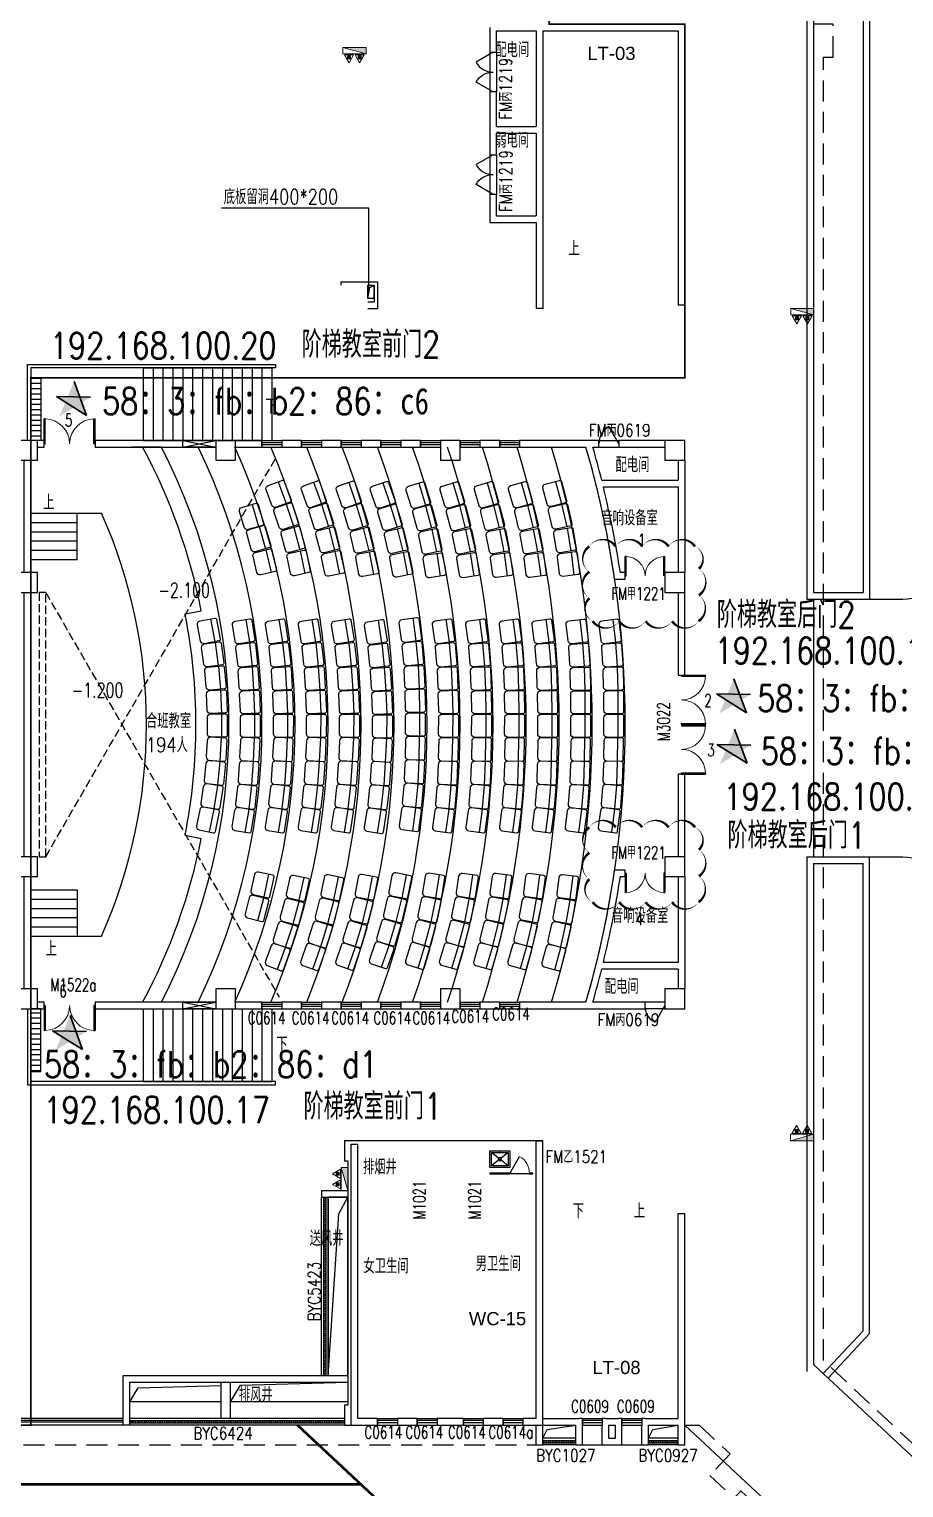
# Model space of a CAD drawing. Extents: x 447078 to 1776277, y 243534 to 519428.
# Drawn here: x 823446 to 849931, y 381541 to 425691 of the extents above; entities that cross this region are included whole.
import ezdxf

# ---------------------------------------------------------------- set-up
doc = ezdxf.new("R2010")
doc.units = 0
doc.header["$LTSCALE"] = 1000
doc.header["$MEASUREMENT"] = 0
for name, pattern in [('DASH', [0.35, 0.25, -0.1]), ('DASHED', [19.05, 12.7, -6.35]), ('HIDDEN2', [4.7625, 3.175, -1.5875]), ('HIDDEN3', [1.905, 1.27, -0.635])]:
    doc.linetypes.add(name, pattern=pattern)
for name, color, linetype, lineweight in [('1#2#一层消火栓$0$P-HUDR-MISC', 13, 'Continuous', 25), ('1#2#一层消火栓$0$体育文娱中心3F消火栓$0$P-HUDR-MISC', 13, 'Continuous', 20), ('A门禁安装位置', 1, 'Continuous', 30), ('园林', 11, 'Continuous', 53)]:
    doc.layers.add(name, color=color, linetype=linetype, lineweight=lineweight)
for name, color, linetype in [('2017-5-24根据公务局意见调整', 6, 'Continuous'), ('2017-7-14 根据审图意见修改', 5, 'Continuous'), ('A-BEAM', 30, 'DASHED'), ('A-COLS', 210, 'Continuous'), ('A-DASH', 151, 'HIDDEN2'), ('A-DOOR', 2, 'Continuous'), ('A-DOOR-FIRE', 2, 'Continuous'), ('A-DOOR-FIRE-IDEN', 2, 'Continuous'), ('A-FIXT', 211, 'Continuous'), ('A-FURN-DASH', 9, 'HIDDEN3'), ('A-HIDN', 8, 'HIDDEN2'), ('A-HOLE', 41, 'Continuous'), ('A-HRAL', 104, 'Continuous'), ('A-OVER', 23, 'Continuous'), ('A-ROOF', 133, 'Continuous'), ('A-STRS', 2, 'Continuous'), ('A-WALL', 140, 'Continuous'), ('A-WIND', 2, 'Continuous'), ('A-WIND-IDEN', 4, 'Continuous'), ('G-0-XREF', 2, 'Continuous'), ('G-ANNO-NOTE', 80, 'Continuous'), ('家具', 9, 'Continuous')]:
    doc.layers.add(name, color=color, linetype=linetype)
doc.styles.add('_TCH_DIM', font='SIMPLEX', dxfattribs={"bigfont": 'GBCBIG'})
doc.styles.add('_TCH_WINDOW', font='SIMPLEX', dxfattribs={"height": 3.5, "bigfont": 'GBCBIG'})
doc.styles.add('CCDI_T_G01', font='')
doc.styles.add('CCDI_T_G02', font='simplex.shx', dxfattribs={"width": 0.8, "bigfont": 'zjdz.shx'})
doc.styles.get('CCDI_T_G01').set_extended_font_data('Arial')

# ---------------------------------------------------------------- blocks, each defined once
blk = doc.blocks.new('chair1')
at = {"layer": '家具'}
blk.add_lwpolyline([(-300, 600), (300, 600, -0.414214), (350, 550), (350, 100, -0.414214), (250, 0), (-250, 0, -0.414214), (-350, 100), (-350, 550, -0.414214)], format="xyb", close=True, dxfattribs=at)
blk.add_lwpolyline([(-350, 426), (350, 426)], dxfattribs=at)
blk = doc.blocks.new('$DorLib2D$00000002')
for p, q in [((-0.5, 0), (-0.5, 0.4875)), ((-0.475, 0.4875), (-0.5, 0.4875)), ((-0.475, 0), (-0.475, 0.4875)), ((0.475, 0), (0.475, 0.4875)), ((0.475, 0.4875), (0.5, 0.4875)), ((0.5, 0), (0.5, 0.4875)), ((-0.5, 0), (-0.475, 0)), ((0.5, 0), (0.475, 0))]:
    blk.add_line(p, q)
at = {"lineweight": 13}
for centre, start, end in [((-0.4875, 0), 0, 88.53072), ((0.4875, 0), 91.46928, 180)]:
    blk.add_arc(centre, 0.4875, start, end, dxfattribs=at)
blk = doc.blocks.new('_FZHK')
blk.add_lwpolyline([(-0.5, -0.5), (0.5, -0.5), (0.5, 0.5), (-0.5, 0.5)], close=True)
blk = doc.blocks.new('$DorLib2D$00000228')
at = {"color": 0}
blk.add_line((0.5, 0), (0, 0.866), dxfattribs=at)
blk.add_arc((0.5, 0), 1, 120, 180, dxfattribs=at)
blk = doc.blocks.new('$TCHSYS$WIN2D')
for p, q in [((-0.5, 0.5), (0.5, 0.5)), ((-0.5, 0.5), (-0.5, -0.5)), ((0.5, 0.167), (-0.5, 0.167)), ((0.5, 0.5), (0.5, -0.5)), ((0.5, -0.167), (-0.5, -0.167)), ((-0.5, -0.5), (0.5, -0.5))]:
    blk.add_line(p, q)
blk = doc.blocks.new('合班教室')
at = {"layer": 'A-DOOR'}
for p, q in [((-932263, -50720), (-931663, -50720)), ((-932263, -50920), (-931663, -50920)), ((-930263, -67720), (-930863, -67720)), ((-930263, -67920), (-930863, -67920))]:
    blk.add_line(p, q, dxfattribs=at)
at = {"layer": 'A-STRS'}
for p, q in [((-946063, -48520), (-942163, -48520)), ((-946063, -48520), (-946063, -50720)), ((-945763, -48520), (-945763, -50720)), ((-945463, -48520), (-945463, -50720)), ((-945163, -48520), (-945163, -50720)), ((-944863, -48520), (-944863, -50720)), ((-944563, -48520), (-944563, -50720)), ((-944263, -48520), (-944263, -50720)), ((-943963, -48520), (-943963, -50720)), ((-943663, -48520), (-943663, -50720)), ((-943363, -48520), (-943363, -50720)), ((-943063, -48520), (-943063, -50720)), ((-942763, -48520), (-942763, -50720)), ((-942463, -48520), (-942463, -50720)), ((-942163, -48520), (-942163, -50720)), ((-946063, -50720), (-942163, -50720)), ((-946063, -67920), (-942163, -67920)), ((-946063, -67920), (-946063, -70120)), ((-945763, -67920), (-945763, -70120)), ((-945463, -67920), (-945463, -70120)), ((-945163, -67920), (-945163, -70120)), ((-944863, -67920), (-944863, -70120)), ((-944563, -67920), (-944563, -70120)), ((-944263, -67920), (-944263, -70120)), ((-943963, -67920), (-943963, -70120)), ((-943663, -67920), (-943663, -70120)), ((-943363, -67920), (-943363, -70120)), ((-943063, -67920), (-943063, -70120)), ((-942763, -67920), (-942763, -70120)), ((-942463, -67920), (-942463, -70120)), ((-942163, -67920), (-942163, -70120)), ((-946063, -70120), (-942163, -70120))]:
    blk.add_line(p, q, dxfattribs=at)
for points in [[(-949563, -50720), (-949563, -48420), (-942053, -48420), (-942053, -48520), (-949463, -48520), (-949463, -50720)], [(-949463, -54720), (-949463, -51320)], [(-949463, -52920), (-947322, -52920)], [(-949463, -54320), (-948063, -54320), (-948063, -52920)], [(-949463, -53200), (-948063, -53200)], [(-949463, -53480), (-948063, -53480)], [(-949463, -53760), (-948063, -53760)], [(-949463, -54040), (-948063, -54040)], [(-949463, -63320), (-949463, -55320)], [(-944792, -55970), (-944301, -55873)], [(-944792, -62670), (-944301, -62767)], [(-949463, -63920), (-949463, -67320)], [(-949463, -64320), (-948063, -64320), (-948063, -65720)], [(-949463, -64600), (-948063, -64600)], [(-949463, -64880), (-948063, -64880)], [(-949463, -65160), (-948063, -65160)], [(-949463, -65440), (-948063, -65440)], [(-949463, -65720), (-947322, -65720)], [(-949563, -67920), (-949563, -70220), (-942053, -70220), (-942053, -70120), (-949463, -70120), (-949463, -67920)]]:
    blk.add_lwpolyline(points, dxfattribs=at)
for radius, start, end in [(17750, 11.1982, 28.2448), (18250, 332.5952, 27.4048), (19250, 334.1279, 25.8721), (20250, 335.4924, 24.5076), (21250, 336.7157, 23.2843), (22250, 337.8194, 22.1806), (23250, 338.8206, 21.1794), (24250, 339.7332, 20.2668), (25250, 340.5689, 19.4311), (26250, 341.3371, 18.6629), (27250, 342.0458, 17.9542), (28250, 342.7018, 17.2982), (29250, 343.3108, 16.6892), (30250, 343.8779, 16.1222), (15750, 336.0243, 23.9757), (17250, 348.8018, 11.1982), (17750, 331.7552, 348.8018)]:
    blk.add_arc((-961713, -59320), radius, start, end, dxfattribs=at)
at = {"layer": 'A-WALL'}
for p, q in [((-949063, -50720), (-949863, -50720)), ((-949063, -50920), (-949063, -50720)), ((-943563, -50720), (-947513, -50720)), ((-947513, -50720), (-947513, -50920)), ((-942463, -50720), (-943563, -50720)), ((-942463, -50920), (-942463, -50720)), ((-941263, -50720), (-941863, -50720)), ((-941863, -50720), (-941863, -50920)), ((-941263, -50920), (-941263, -50720)), ((-940063, -50720), (-940663, -50720)), ((-940663, -50720), (-940663, -50920)), ((-940063, -50920), (-940063, -50720)), ((-938863, -50720), (-939463, -50720)), ((-939463, -50720), (-939463, -50920)), ((-938863, -50920), (-938863, -50720)), ((-937663, -50720), (-938263, -50720)), ((-938263, -50720), (-938263, -50920)), ((-937663, -50920), (-937663, -50720)), ((-936763, -50720), (-937063, -50720)), ((-936463, -50720), (-936763, -50720)), ((-935263, -50720), (-935863, -50720)), ((-935863, -50720), (-935863, -50920)), ((-935263, -50920), (-935263, -50720)), ((-932578, -50720), (-934663, -50720)), ((-934663, -50720), (-934663, -50920)), ((-932263, -50720), (-932578, -50720)), ((-932263, -50920), (-932263, -50720)), ((-929663, -50720), (-931663, -50720)), ((-931663, -50720), (-931663, -50920)), ((-949263, -50920), (-949063, -50920)), ((-947513, -50920), (-943863, -50920)), ((-943263, -50920), (-942463, -50920)), ((-941863, -50920), (-941263, -50920)), ((-940663, -50920), (-940063, -50920)), ((-939463, -50920), (-938863, -50920)), ((-938263, -50920), (-937663, -50920)), ((-935863, -50920), (-935263, -50920)), ((-934663, -50920), (-932653, -50920)), ((-932445, -50920), (-932263, -50920)), ((-931663, -50920), (-930263, -50920)), ((-949863, -54720), (-949863, -51320)), ((-949663, -54720), (-949663, -51320)), ((-929863, -51320), (-929863, -51920)), ((-929663, -51320), (-929663, -52020)), ((-932176, -51920), (-929863, -51920)), ((-929663, -52020), (-929663, -54720)), ((-932127, -52120), (-929863, -52120)), ((-929863, -52120), (-929863, -54720)), ((-931463, -54720), (-931613, -54720)), ((-931463, -54920), (-931463, -54720)), ((-931785, -54920), (-931463, -54920)), ((-949863, -63320), (-949863, -55320)), ((-949663, -63320), (-949663, -55320)), ((-929863, -55320), (-929863, -57820)), ((-929663, -57820), (-929663, -55320)), ((-929863, -57820), (-929663, -57820)), ((-929663, -60820), (-929863, -60820)), ((-929863, -60820), (-929863, -63320)), ((-929663, -63320), (-929663, -60820)), ((-949863, -67320), (-949863, -63920)), ((-949663, -67320), (-949663, -63920)), ((-931463, -63720), (-931785, -63720)), ((-931613, -63920), (-931463, -63920)), ((-931463, -63920), (-931463, -63720)), ((-929863, -63920), (-929863, -66520)), ((-929663, -63920), (-929663, -66620)), ((-929863, -66520), (-932127, -66520)), ((-929663, -66620), (-929663, -67320)), ((-929863, -66720), (-932176, -66720)), ((-929863, -66720), (-929863, -67320)), ((-949063, -67720), (-949263, -67720)), ((-949263, -67920), (-949063, -67920)), ((-949063, -67920), (-949063, -67720)), ((-943863, -67720), (-947513, -67720)), ((-947513, -67720), (-947513, -67920)), ((-947513, -67920), (-943863, -67920)), ((-942463, -67720), (-943263, -67720)), ((-943263, -67920), (-942463, -67920)), ((-942463, -67920), (-942463, -67720)), ((-941263, -67720), (-941863, -67720)), ((-941863, -67720), (-941863, -67920)), ((-941863, -67920), (-941263, -67920)), ((-941263, -67920), (-941263, -67720)), ((-940063, -67720), (-940663, -67720)), ((-940663, -67720), (-940663, -67920)), ((-940663, -67920), (-940063, -67920)), ((-940063, -67920), (-940063, -67720)), ((-938863, -67720), (-939463, -67720)), ((-939463, -67720), (-939463, -67920)), ((-939463, -67920), (-938863, -67920)), ((-938863, -67920), (-938863, -67720)), ((-937663, -67720), (-938263, -67720)), ((-938263, -67720), (-938263, -67920)), ((-938263, -67920), (-937663, -67920)), ((-937663, -67920), (-937663, -67720)), ((-935263, -67720), (-935863, -67720)), ((-935863, -67720), (-935863, -67920)), ((-935863, -67920), (-935263, -67920)), ((-935263, -67920), (-935263, -67720)), ((-932653, -67720), (-934663, -67720)), ((-934663, -67720), (-934663, -67920)), ((-934663, -67920), (-932578, -67920)), ((-932578, -67920), (-930863, -67920)), ((-930863, -67720), (-932445, -67720)), ((-930863, -67920), (-930863, -67720))]:
    blk.add_line(p, q, dxfattribs=at)
blk.add_lwpolyline([(-945511, -50920), (-946428, -50920)], dxfattribs=at)
for radius, start, end in [(30250, 13.9177, 16.1222), (30450, 14.0649, 16.0134), (30250, 8.3636, 13.9177), (30450, 8.6888, 13.6773), (30250, 346.0824, 351.6364), (30450, 346.3227, 351.3112), (30250, 343.8779, 346.0824), (30450, 343.9866, 345.9351)]:
    blk.add_arc((-961713, -59320), radius, start, end, dxfattribs=at)
for p, rotation in [((-942251, -52446), 290.1995524136307), ((-941184, -52451), 289.6089853568918), ((-940127, -52456), 288.9326188077675), ((-939098, -52469), 288.9326188077675), ((-938020, -52468), 286.9347928783073), ((-936996, -52462), 286.6945187778366), ((-935960, -52452), 286.1407021437625), ((-934927, -52446), 285.6412088323033), ((-933896, -52407), 285.0728054579196), ((-943074, -53107), 286.0311119831078), ((-942023, -53109), 288.1254913451766), ((-940963, -53117), 287.5349242884379), ((-939914, -53124), 286.8585577393134), ((-938884, -53137), 286.8585577393134), ((-937830, -53143), 284.8607318098533), ((-936809, -53138), 284.6204577093827), ((-935779, -53130), 284.0666410753085), ((-934752, -53125), 283.5671477638491), ((-933729, -53088), 282.9987443894655), ((-942858, -53777), 286.0311119831078), ((-941820, -53796), 284.8918208610781), ((-940768, -53805), 284.3012538043396), ((-939727, -53815), 283.6248872552154), ((-938697, -53828), 283.6248872552154), ((-937667, -53840), 281.6270613257552), ((-936648, -53835), 281.3867872252844), ((-935626, -53829), 280.8329705912103), ((-934604, -53825), 280.3334772797512), ((-933588, -53790), 279.7650739053674), ((-942677, -54470), 283.2311120165747), ((-941653, -54492), 282.0918208945454), ((-940608, -54503), 281.5012538378067), ((-939575, -54515), 280.8248872886824), ((-938545, -54528), 280.8248872886824), ((-937540, -54545), 278.8270613592222), ((-936524, -54541), 278.5867872587515), ((-935508, -54535), 278.0329706246773), ((-934493, -54533), 277.533477313218), ((-933484, -54498), 276.9650739388344), ((-938272, -56497), 277.881407671524), ((-944371, -56544), 280.7181922358081), ((-943318, -56547), 278.9626149323853), ((-942316, -56547), 278.9626149323853), ((-941316, -56547), 278.9626149323853), ((-940316, -56547), 278.9626149323853), ((-939316, -56565), 278.9626149323853), ((-937268, -56537), 277.881407671524), ((-936257, -56536), 277.6188278527429), ((-935243, -56535), 277.270677243113), ((-934250, -56536), 277.4513040212959), ((-933222, -56537), 276.7876200947327), ((-932223, -56534), 276.7876200947327), ((-944257, -57238), 277.9681923075341), ((-943225, -57244), 276.2126150041113), ((-942223, -57244), 276.2126150041113), ((-941223, -57244), 276.2126150041113), ((-940223, -57244), 276.2126150041113), ((-939223, -57263), 276.2126150041113), ((-938193, -57196), 275.1314077432501), ((-937188, -57236), 275.1314077432501), ((-936180, -57235), 274.868827924469), ((-935170, -57235), 274.5206773148389), ((-934175, -57235), 274.7013040930219), ((-933156, -57238), 274.0376201664587), ((-932156, -57235), 274.0376201664587), ((-944176, -57937), 275.2181925175523), ((-943165, -57945), 273.4626152141295), ((-942163, -57945), 273.4626152141295), ((-941163, -57945), 273.4626152141295), ((-940163, -57945), 273.4626152141295), ((-939163, -57964), 273.4626152141295), ((-938147, -57898), 272.3814079532683), ((-937142, -57938), 272.3814079532683), ((-936137, -57938), 272.1188281344871), ((-935132, -57938), 271.7706775248573), ((-934135, -57938), 271.9513043030402), ((-933123, -57940), 271.287620376477), ((-932123, -57937), 271.287620376477), ((-944129, -58639), 272.4681923792318), ((-943129, -58651), 272.4681923792318), ((-942127, -58651), 272.4681923792318), ((-941127, -58651), 272.4681923792318), ((-940127, -58651), 272.4681923792318), ((-938124, -58604), 271.3869851183708), ((-939127, -58670), 272.4681923792318), ((-937119, -58644), 271.3869851183708), ((-936118, -58644), 271.1244052995896), ((-935116, -58644), 270.7762546899598), ((-934117, -58644), 270.9568814681426), ((-933114, -58647), 270.2931975415795), ((-932114, -58644), 270.2931975415795), ((-944116, -59343), 269.718192144474), ((-943116, -59355), 269.718192144474), ((-942114, -59355), 269.718192144474), ((-941114, -59355), 269.718192144474), ((-940114, -59355), 269.718192144474), ((-939114, -59373), 269.718192144474), ((-938119, -59312), 269.718192144474), ((-937114, -59352), 269.718192144474), ((-936114, -59352), 269.718192144474), ((-935114, -59352), 269.718192144474), ((-934114, -59352), 269.718192144474), ((-933114, -59355), 269.718192144474), ((-932114, -59352), 269.718192144474)]:
    blk.add_blockref('chair1', p, dxfattribs=dict(rotation=rotation))
for p, xscale, rotation in [((-944136, -60046), -1, 266.968191909716), ((-943131, -60057), -1, 267.1910118434415), ((-942129, -60057), -1, 267.1910118434415), ((-941129, -60057), -1, 267.1910118434415), ((-940129, -60057), -1, 267.1910118434415), ((-939129, -60076), -1, 267.1910118434415), ((-938124, -60025), -0.9999999999999958, 268.6130148817831), ((-937119, -60065), -0.9999999999999958, 268.6130148817831), ((-936118, -60065), -0.9999999999999958, 268.8755947005641), ((-935116, -60065), -0.9999999999999958, 269.223745310194), ((-934117, -60065), -0.999999999999992, 269.0431185320112), ((-933117, -60067), -0.9999999999999958, 269.069493105132), ((-932118, -60064), -0.9999999999999958, 269.069493105132), ((-944190, -60748), -0.9999999999999958, 264.2181917713956), ((-943172, -60763), -0.9999999999999958, 266.1965890085441), ((-942170, -60763), -0.9999999999999958, 266.1965890085441), ((-941170, -60763), -0.9999999999999958, 266.1965890085441), ((-940170, -60763), -0.9999999999999958, 266.1965890085441), ((-939170, -60781), -0.9999999999999958, 266.1965890085441), ((-938147, -60732), -0.9999999999999958, 267.6185920468855), ((-937142, -60772), -0.9999999999999958, 267.6185920468855), ((-936137, -60772), -1, 267.8811718656665), ((-935132, -60772), -0.9999999999999958, 268.2293224752964), ((-934135, -60772), -0.9999999999999916, 268.0486956971136), ((-933135, -60774), -0.9999999999999958, 268.0750702702345), ((-932135, -60771), -0.9999999999999958, 268.0750702702345), ((-944278, -61446), -0.9999999999999938, 261.4681919814138), ((-943235, -61464), -0.999999999999995, 263.4465892185623), ((-942233, -61464), -0.999999999999995, 263.4465892185623), ((-941233, -61464), -0.999999999999995, 263.4465892185623), ((-940233, -61464), -0.999999999999995, 263.4465892185623), ((-939233, -61482), -0.999999999999995, 263.4465892185623), ((-938193, -61434), -1, 264.8685922569038), ((-937188, -61474), -1, 264.8685922569038), ((-936180, -61474), -0.9999999999999958, 265.1311720756848), ((-935170, -61474), -1, 265.4793226853146), ((-934175, -61474), -1, 265.2986959071318), ((-933175, -61476), -0.9999999999999958, 265.3250704802527), ((-932176, -61473), -0.9999999999999958, 265.3250704802527), ((-944399, -62139), -1, 258.7181920531399), ((-938272, -62133), -0.9999999999999922, 262.1185923286298), ((-943332, -62161), -1, 260.6965892902884), ((-942330, -62161), -1, 260.6965892902884), ((-941330, -62161), -1, 260.6965892902884), ((-940330, -62161), -1, 260.6965892902884), ((-939330, -62179), -1, 260.6965892902884), ((-937268, -62173), -0.9999999999999922, 262.1185923286298), ((-936257, -62173), -1, 262.381172147411), ((-935243, -62174), -1, 262.7293227570407), ((-934250, -62174), -0.9999999999999932, 262.5486959788578), ((-933250, -62176), -0.9999999999999958, 262.5750705519788), ((-942745, -64103), -0.9999999999999993, 257.9081791056083), ((-941677, -64203), -0.9999999999999993, 257.9081791056083), ((-940631, -64192), -0.9999999999999932, 258.4987461623471), ((-939599, -64180), -0.9999999999999968, 259.1751127114713), ((-938576, -64134), -0.9999999999999968, 259.1751127114713), ((-937563, -64151), -1, 261.1729386409316), ((-936548, -64155), -0.9999999999999958, 261.4132127414023), ((-935532, -64160), -1, 261.9670293754764), ((-934517, -64163), -1, 262.4665226869358), ((-933508, -64197), -1, 263.0349260613194), ((-942912, -64800), -0.9999999999999996, 255.1081791390752), ((-941844, -64900), -0.9999999999999996, 255.1081791390752), ((-940791, -64891), -0.9999999999999981, 255.698746195814), ((-939750, -64880), -0.9999999999999937, 256.3751127449384), ((-938728, -64834), -0.9999999999999937, 256.3751127449384), ((-937691, -64856), -0.9999999999999972, 258.3729386743984), ((-936672, -64860), -1, 258.6132127748693), ((-935649, -64867), -1, 259.1670294089434), ((-934628, -64870), -1, 259.6665227204027), ((-933612, -64906), -1, 260.2349260947864), ((-942047, -65586), -1, 251.8745086549772), ((-940987, -65579), -0.9999999999999958, 252.465075711716), ((-939938, -65571), -1, 253.1414422608403), ((-938916, -65525), -1, 253.1414422608403), ((-937854, -65552), -0.9999999999999996, 255.1392681903005), ((-936832, -65558), -0.9999999999999982, 255.3795422907712), ((-935803, -65566), -1, 255.9333589248454), ((-934776, -65570), -1, 256.4328522363046), ((-933752, -65607), -1, 257.0012556106883), ((-942275, -66249), -1, 249.8004475865231), ((-941208, -66244), -0.9999999999999941, 250.3910146432618), ((-940151, -66239), -1, 251.0673811923863), ((-939129, -66193), -1, 251.0673811923863), ((-938044, -66227), -1, 253.0652071218464), ((-937019, -66233), -1, 253.305481222317), ((-935983, -66243), -1, 253.8592978563913), ((-934950, -66249), -0.9999999999999938, 254.3587911678505), ((-933920, -66288), -0.999999999999993, 254.9271945422342)]:
    blk.add_blockref('chair1', p, dxfattribs=dict(xscale=xscale, rotation=rotation))
at = {"layer": 'A-COLS', "xscale": 600, "yscale": 600, "zscale": 600, "rotation": 270}
for p in [(-949563, -51020), (-943563, -51020), (-936763, -51020), (-929963, -51020), (-949563, -55020), (-929963, -55020), (-949563, -63620), (-929963, -63620)]:
    blk.add_blockref('_FZHK', p, dxfattribs=at)
at = {"layer": 'A-COLS', "xscale": 600, "yscale": 600, "zscale": 600}
for p in [(-949563, -67620), (-943563, -67620), (-936763, -67620), (-929963, -67620)]:
    blk.add_blockref('_FZHK', p, dxfattribs=at)
at = {"layer": 'A-DOOR'}
for name, p, xscale, yscale, zscale in [('$DorLib2D$00000002', (-948288, -50820), -1550, 1550, -1550), ('$DorLib2D$00000228', (-931963, -50820), 600, 600, 600), ('$DorLib2D$00000002', (-930863, -54820), -1200, 1200, 1200)]:
    blk.add_blockref(name, p, dxfattribs=dict(at, xscale=xscale, yscale=yscale, zscale=zscale))
for name, p, xscale, yscale, zscale, rotation in [('$DorLib2D$00000002', (-929763, -58570), 1500, 1500, 1500, 270), ('$DorLib2D$00000002', (-929763, -60070), 1500, 1500, 1500, 270), ('$DorLib2D$00000002', (-930863, -63820), 1200, 1200, 1200, 180), ('$DorLib2D$00000002', (-948288, -67823), 1550, 1550, 1550, 180), ('$DorLib2D$00000228', (-930563, -67820), -600, 600, -600, 180)]:
    blk.add_blockref(name, p, dxfattribs=dict(at, xscale=xscale, yscale=yscale, zscale=zscale, rotation=rotation))
at = {"layer": 'A-FURN-DASH', "xscale": -0.9999999999999958, "rotation": 262.5750705519788}
blk.add_blockref('chair1', (-932250, -62173), dxfattribs=at)
at = {"layer": 'A-WIND', "xscale": 600, "yscale": 200}
for p, zscale in [((-942163, -50820), 600), ((-940963, -50820), 600), ((-939763, -50820), 600), ((-938563, -50820), 600), ((-937363, -50820), 600), ((-936163, -50820), 600), ((-934963, -50820), 600), ((-942163, -67820), -600), ((-940963, -67820), -600), ((-939763, -67820), -600), ((-938563, -67820), -600), ((-937363, -67820), -600), ((-936163, -67820), -600), ((-934963, -67820), -600)]:
    blk.add_blockref('$TCHSYS$WIN2D', p, dxfattribs=dict(at, zscale=zscale))
blk = doc.blocks.new('$lvtry$00000191')
at = {"color": 0}
for p, q in [((-250, -50, 0), (-39, -219, 0)), ((-250, -450, 0), (-39, -281, 0)), ((39, -219, 0), (250, -50, 0)), ((39, -281, 0), (250, -450, 0))]:
    blk.add_line(p, q, dxfattribs=at)
at = {"color": 0, "elevation": 0}
for points in [[(300, -500), (300, 0), (-300, 0), (-300, -500)], [(250, -450), (250, -50), (-250, -50), (-250, -450)]]:
    blk.add_lwpolyline(points, close=True, dxfattribs=at)
at = {"color": 0}
blk.add_circle((0, -250, 0), 50, dxfattribs=at)
for p in [(0, -50, 0), (0, -250, 0)]:
    blk.add_point(p, dxfattribs=at)
blk = doc.blocks.new('1#2#一层消火栓$0$体育文娱中心3F消火栓$0$A$C59133534')
at = {"layer": '1#2#一层消火栓$0$体育文娱中心3F消火栓$0$P-HUDR-MISC', "ltscale": 5}
blk.add_hatch(color=256, dxfattribs=at).paths.add_polyline_path([(50, 0), (-650, 200), (-650, 0)])
at = {"layer": '1#2#一层消火栓$0$体育文娱中心3F消火栓$0$P-HUDR-MISC'}
h = blk.add_hatch(dxfattribs=at)
h.set_pattern_fill('JIS_WOOD', color=256, scale=20, style=0)
h.set_pattern_definition([(45, (39.371, -152.983), (-10, 10), [])])
h.paths.add_polyline_path([(-410.5, 259), (-410.5, 350), (-501.5, 350), (-501.5, 259)])
h = blk.add_hatch(dxfattribs=at)
h.set_pattern_fill('JIS_WOOD', color=256, scale=20, style=0)
h.set_pattern_definition([(45, (360.371, -152.983), (-10, 10), [])])
h.paths.add_polyline_path([(-89.5, 259), (-89.5, 350), (-180.5, 350), (-180.5, 259)])
for p, q in [((-456, 469), (-595, 228)), ((-456, 469), (-317, 228)), ((-135, 469), (-274, 228)), ((-135, 469), (4, 228)), ((-650, 200), (50, 0)), ((-595, 228), (-317, 228)), ((-501.5, 259), (-501.5, 350)), ((-501.5, 350), (-410.5, 350)), ((-501.5, 259), (-410.5, 259)), ((-410.5, 259), (-410.5, 350)), ((-274, 228), (4, 228)), ((-180.5, 259), (-180.5, 350)), ((-180.5, 350), (-89.5, 350)), ((-180.5, 259), (-89.5, 259)), ((-89.5, 259), (-89.5, 350))]:
    blk.add_line(p, q, dxfattribs=at)
at = {"layer": '1#2#一层消火栓$0$体育文娱中心3F消火栓$0$P-HUDR-MISC', "ltscale": 5}
blk.add_lwpolyline([(-650, 200), (50, 200), (50, 0), (-650, 0)], close=True, dxfattribs=at)
blk = doc.blocks.new('1#2#一层消火栓')
at = {"layer": '1#2#一层消火栓$0$P-HUDR-MISC', "ltscale": 0.1, "rotation": 180}
for p in [(832996, 425141), (846557, 417241)]:
    blk.add_blockref('1#2#一层消火栓$0$体育文娱中心3F消火栓$0$A$C59133534', p, dxfattribs=at)
at = {"layer": '1#2#一层消火栓$0$P-HUDR-MISC', "ltscale": 0.1, "xscale": -1}
blk.add_blockref('1#2#一层消火栓$0$体育文娱中心3F消火栓$0$A$C59133534', (846546, 392041), dxfattribs=at)
at = {"layer": '1#2#一层消火栓$0$P-HUDR-MISC', "ltscale": 0.1, "xscale": -1, "rotation": 90}
blk.add_blockref('1#2#一层消火栓$0$体育文娱中心3F消火栓$0$A$C59133534', (833096, 390591), dxfattribs=at)
blk = doc.blocks.new('$TCHSYS$APDOOR2D')
blk.add_line((0.5, 0), (0, 0.866))
at = {"lineweight": 13}
blk.add_arc((0.5, 0), 1, 120, 180, dxfattribs=at)
blk = doc.blocks.new('门禁点位')
at = {"layer": 'A门禁安装位置'}
h = blk.add_hatch(color=256, dxfattribs=at)
h.paths.add_polyline_path([(-211491, 79015), (-211665, 79485), (-211858, 79022)])
h.paths.add_polyline_path([(-211858, 79022), (-211926, 78858), (-211670, 78698), (-211429, 78847), (-211491, 79015)])
h.paths.add_polyline_path([(-211429, 78847), (-211165, 79009), (-211491, 79015), (-211429, 78847)])
h.paths.add_polyline_path([(-211670, 78698), (-211285, 78457), (-211429, 78847)])
h.paths.add_polyline_path([(-211926, 78858), (-212105, 78430), (-211670, 78698)])
h.paths.add_polyline_path([(-211858, 79022), (-212198, 79028), (-211926, 78858)])
for p, q in [((-211665, 79485), (-211285, 78457)), ((-212198, 79028), (-211165, 79009)), ((-211285, 78457), (-212198, 79028))]:
    blk.add_line(p, q, dxfattribs=at)

msp = doc.modelspace()

# ---------------------------------------------------------------- hatches: boundary and pattern name
at = {"layer": 'A-FIXT'}
h = msp.add_hatch(dxfattribs=at)
h.set_pattern_fill('ANSI31', color=256, scale=100, angle=135)
h.set_pattern_definition([(180, (-2700.01, 0.002), (-1e-14, -158.75), [])])
h.paths.add_polyline_path([(823795.6, 415141.4), (823495.6, 415141.4), (823495.6, 413241.4), (823795.6, 413241.4)])
h = msp.add_hatch(dxfattribs=at)
h.set_pattern_fill('ANSI31', color=256, scale=100, angle=135)
h.set_pattern_definition([(180, (-2700.01, 0.002), (-1e-14, -158.75), [])])
h.paths.add_polyline_path([(823795.6, 394141.4), (823495.6, 394141.4), (823495.6, 396041.4), (823795.6, 396041.4)])
at = {"layer": 'A-WIND'}
h = msp.add_hatch(dxfattribs=at)
h.set_pattern_fill('ANSI31', color=256, scale=30, style=0)
h.set_pattern_definition([(45, (1085336.84, 262712.904), (-33.6759605, 33.6759605), [])])
h.paths.add_polyline_path([(832362.3, 384941.4), (832428.9, 384941.4), (832428.9, 390341.4), (832362.3, 390341.4)])
h = msp.add_hatch(dxfattribs=at)
h.set_pattern_fill('ANSI31', color=256, scale=30, angle=90, style=0)
h.set_pattern_definition([(135, (954124.1, 636482.67), (-33.6759605, -33.6759605), [])])
h.paths.add_polyline_path([(832995.6, 383508.1), (832995.6, 383574.7), (826495.6, 383574.7), (826495.6, 383508.1)])
h = msp.add_hatch(dxfattribs=at)
h.set_pattern_fill('ANSI31', color=256, scale=30, angle=90, style=0)
h.set_pattern_definition([(135, (966624.1, 635882.67), (-33.6759605, -33.6759605), [])])
h.paths.add_polyline_path([(839995.6, 382908.1), (839995.6, 382974.7), (838995.6, 382974.7), (838995.6, 382908.1)])
h = msp.add_hatch(dxfattribs=at)
h.set_pattern_fill('ANSI31', color=256, scale=30, angle=90, style=0)
h.set_pattern_definition([(135, (969824.1, 635882.67), (-33.6759605, -33.6759605), [])])
h.paths.add_polyline_path([(843095.6, 382908.1), (843095.6, 382974.7), (842195.6, 382974.7), (842195.6, 382908.1)])

# ---------------------------------------------------------------- linework, layer by layer
at = {"ltscale": 5}
for p, q in [((866025.6, 367700), (847195.6, 385273)), ((843295.6, 383441.4), (862066.2, 365923.7))]:
    msp.add_line(p, q, dxfattribs=at)
at = {"layer": '2017-5-24根据公务局意见调整'}
msp.add_lwpolyline([(832995.6, 392041.4), (832995.6, 391441.4), (833095.6, 391441.4), (833095.6, 384041.4), (832995.6, 384041.4), (832995.6, 383441.4), (838995.6, 383441.4), (838995.6, 392041.4), (832995.6, 392041.4)], dxfattribs=at)
at = {"layer": '2017-7-14 根据审图意见修改'}
for points in [[(840406.8, 410036.5, 0, 80, -0.5205671), (841206.8, 410036.5, 0, 80, -0.5205671), (842006.8, 410036.5, 0, 80, -0.5205671), (842806.8, 410036.5, 0, 80, -0.5205671), (843606.8, 410036.5, 0, 80, -0.5205671), (843727.3, 409357, 0, 80, -0.5205671), (843727.3, 408557, 0, 80, -0.5205671), (843712, 407772.3, 0, 80, -0.5205671), (842912, 407772.3, 0, 80, -0.5205671), (842112, 407772.3, 0, 80, -0.5205671), (841312, 407772.3, 0, 80, -0.5205671), (840512, 407772.3, 0, 80, -0.5205671), (840406.8, 408467.1, 0, 80, -0.5205671), (840406.8, 409267.1, 0, 80, -0.5205671)], [(840406.8, 401532.8, 0, 80, -0.5205671), (841206.8, 401532.8, 0, 80, -0.5205671), (842006.8, 401532.8, 0, 80, -0.5205671), (842806.8, 401532.8, 0, 80, -0.5205671), (843606.8, 401532.8, 0, 80, -0.5205671), (843727.3, 400853.3, 0, 80, -0.5205671), (843727.3, 400053.3, 0, 80, -0.5205671), (843712, 399268.6, 0, 80, -0.5205671), (842912, 399268.6, 0, 80, -0.5205671), (842112, 399268.6, 0, 80, -0.5205671), (841312, 399268.6, 0, 80, -0.5205671), (840512, 399268.6, 0, 80, -0.5205671), (840406.8, 399963.4, 0, 80, -0.5205671), (840406.8, 400763.4, 0, 80, -0.5205671)]]:
    msp.add_lwpolyline(points, format="xyseb", close=True, dxfattribs=at)
at = {"layer": 'A-BEAM'}
for p, q in [((829245.6, 384741.4), (829245.7, 383641.4)), ((829545.7, 383641.4), (829545.6, 384741.4))]:
    msp.add_line(p, q, dxfattribs=at)
at = {"layer": 'A-DASH', "ltscale": 0.2, "const_width": 50}
msp.add_lwpolyline([(779295.6, 492541.4), (823495.6, 492541.4), (823495.6, 458741.4), (839195.6, 458741.4), (839195.6, 425841.4), (843295.6, 425841.4), (843295.6, 415141.4), (823495.6, 415141.4), (823495.6, 383441.4), (812195.6, 383441.4), (787188.3, 425841.4), (787188.3, 451041.4), (779295.7, 451041.4)], close=True, dxfattribs=at)
at = {"layer": 'A-DOOR'}
for p, q in [((837395.6, 424991.4), (837395.6, 424391.4)), ((837595.6, 424991.4), (837595.6, 424391.4)), ((837395.6, 424391.4), (837395.6, 423791.4)), ((837595.6, 424391.4), (837595.6, 423791.4)), ((837395.6, 421891.4), (837395.6, 421291.4)), ((837595.6, 421891.4), (837595.6, 421291.4)), ((837395.6, 421291.4), (837395.6, 420691.4)), ((837595.6, 421291.4), (837595.6, 420691.4))]:
    msp.add_line(p, q, dxfattribs=at)
at = {"layer": 'A-FIXT'}
for p, q in [((837995.6, 391066.5), (837395.6, 391066.5)), ((837395.6, 391066.5), (837395.6, 391041.5)), ((837395.6, 391041.5), (837995.6, 391041.5)), ((837995.6, 391041.5), (837995.6, 391066.5)), ((838695.6, 391066.5), (838595.6, 391066.5)), ((838595.6, 391066.5), (838595.6, 391041.5)), ((838595.6, 391041.5), (838695.6, 391041.5)), ((838695.6, 391041.5), (838695.6, 391066.5))]:
    msp.add_line(p, q, dxfattribs=at)
for points in [[(823495.6, 415141.4), (823795.6, 415141.4), (823795.6, 413241.4), (823495.6, 413241.4), (823495.6, 414741.4), (823495.6, 414741.4), (823495.6, 415041.4)], [(823495.6, 394141.4), (823795.6, 394141.4), (823795.6, 396041.4), (823495.6, 396041.4), (823495.6, 394541.4), (823495.6, 394541.4), (823495.6, 394241.4)], [(838595.6, 391041.5), (837995.6, 391041.5)]]:
    msp.add_lwpolyline(points, dxfattribs=at)
at = {"layer": 'A-HIDN', "ltscale": 0.2}
for points in [[(837395.6, 426441.4), (786137.9, 426441.4), (791563.1, 417241.4), (793652.7, 417241.4), (797246.7, 411146.7), (795696.2, 410232.4), (811848.3, 382841.4), (838795.6, 382841.4)], [(865728.7, 367566.8), (864537, 368678.9), (865151.1, 369336.9), (864420, 370019.1), (864215.3, 369799.8), (847495.6, 385403.8), (847495.6, 424841.4), (847795.6, 424841.4), (847795.6, 425841.4), (847195.6, 425841.4)], [(843295.6, 383441.4), (843735.2, 383441.4), (844671.1, 382568), (844057.1, 381910), (844788.2, 381227.7), (844993.1, 381447.3), (861076.8, 366436.8), (860872.1, 366217.5), (861603.2, 365535.2), (862285.5, 366266.3), (862431.4, 366130.1)]]:
    msp.add_lwpolyline(points, dxfattribs=at)
at = {"layer": 'A-HOLE'}
msp.add_line((833895.6, 417541.4), (833695.6, 417541.4), dxfattribs=at)
for points in [[(833729, 417705.4), (833729, 420272.2), (829271.7, 420272.2)], [(833695.6, 417541.4), (833762.4, 417869.3), (833895.6, 417941.4)], [(828095.6, 413241.4), (829095.6, 413241.4), (829095.6, 413041.4), (828095.6, 413041.4), (828095.6, 413241.4), (829095.6, 413041.4), (828095.6, 413041.4), (829095.6, 413241.4)], [(828095.6, 396241.4), (829095.6, 396241.4), (829095.6, 396041.4), (828095.6, 396041.4), (828095.6, 396241.4), (829095.6, 396041.4), (828095.6, 396041.4), (829095.6, 396241.4)], [(832495.6, 384941.4), (832821.3, 389834.4), (833095.6, 390341.4)], [(829245.6, 384141.4), (826495.6, 384141.4), (826495.6, 384741.4), (833095.6, 384741.4), (833095.6, 384141.4), (829545.6, 384141.4)], [(826495.6, 384141.4), (826748.8, 384564.9), (829245.6, 384634.3)], [(829545.7, 384141.4), (829845.9, 384651), (833095.6, 384741.4)], [(838995.6, 383041.4), (839129.8, 383310.4), (839995.6, 383441.4)], [(842195.6, 383041.4), (842329.8, 383310.4), (843095.6, 383441.4)]]:
    msp.add_lwpolyline(points, dxfattribs=at)
msp.add_lwpolyline([(833095.6, 390341.4), (832495.6, 390341.4), (832495.6, 384941.4), (833095.6, 384941.4)], close=True, dxfattribs=at)
at = {"layer": 'A-HRAL'}
for points in [[(813549.6, 383591.4), (826295.6, 383591.4)], [(813549.6, 383541.4), (826295.6, 383541.4)]]:
    msp.add_lwpolyline(points, dxfattribs=at)
at = {"layer": 'A-OVER'}
for p, q in [((826295.6, 383441.4), (812191.1, 383441.4)), ((826295.6, 383641.4), (813549.6, 383641.4)), ((840195.6, 382841.4), (840795.6, 382841.4)), ((841395.6, 382841.4), (841995.6, 382841.4))]:
    msp.add_line(p, q, dxfattribs=at)
at = {"layer": 'A-ROOF'}
for p, q in [((832895.6, 418041.4), (833995.6, 418041.4)), ((832895.6, 417941.4), (832895.6, 418041.4)), ((833695.6, 417941.4), (833895.6, 417941.4)), ((833695.6, 417541.4), (833695.6, 417941.4)), ((833695.6, 417941.4), (833895.6, 417941.4)), ((833895.6, 417541.4), (833895.6, 417941.4)), ((833895.6, 417941.4), (833895.6, 417441.4)), ((833995.6, 418041.4), (833995.6, 417241.4)), ((833695.6, 417441.4), (833895.6, 417441.4)), ((833695.6, 417241.4), (833995.6, 417241.4))]:
    msp.add_line(p, q, dxfattribs=at)
at = {"layer": 'A-WALL'}
for p, q in [((837395.6, 425741.4), (837395.6, 424991.4)), ((837595.6, 425641.4), (838795.6, 425641.4)), ((837595.6, 424991.4), (837595.6, 425641.4)), ((838795.6, 425641.4), (838795.6, 422741.4)), ((838995.6, 425641.4), (838995.6, 422641.4)), ((838995.6, 425641.4), (843095.6, 425641.4)), ((843095.6, 425641.4), (843095.6, 417341.4)), ((843295.6, 425841.4), (843295.6, 417341.4)), ((837395.6, 424991.4), (837595.6, 424991.4)), ((837595.6, 423791.4), (837395.6, 423791.4)), ((837395.6, 423791.4), (837395.6, 422641.4)), ((837595.6, 422741.4), (837595.6, 423791.4)), ((837395.6, 422641.4), (837395.6, 421891.4)), ((837595.6, 422741.4), (838795.6, 422741.4)), ((837595.6, 422541.4), (838795.6, 422541.4)), ((837595.6, 421891.4), (837595.6, 422541.4)), ((838795.6, 422541.4), (838795.6, 420041.4)), ((838995.6, 422641.4), (838995.6, 419941.4)), ((837395.6, 421891.4), (837595.6, 421891.4)), ((837595.6, 420691.4), (837395.6, 420691.4)), ((837395.6, 420691.4), (837395.6, 419841.4)), ((837595.6, 420041.4), (837595.6, 420691.4)), ((837595.6, 420041.4), (838795.6, 420041.4)), ((838995.6, 419941.4), (838995.6, 417241.4)), ((837395.6, 419841.4), (838795.6, 419841.4)), ((838795.6, 419841.4), (838795.6, 417241.4)), ((838995.6, 417241.4), (838795.6, 417241.4)), ((843295.6, 417341.4), (843095.6, 417341.4)), ((833195.6, 383441.4), (833195.6, 391941.4)), ((833195.6, 391941.4), (833395.6, 391941.4)), ((833395.6, 383641.4), (833395.6, 391941.4)), ((838795.6, 383641.4), (838795.6, 392041.4)), ((838795.6, 392041.4), (838995.6, 392041.4)), ((838995.6, 383641.4), (838995.6, 392041.4)), ((832295.6, 390541.4), (833095.6, 390541.4)), ((832295.6, 390541.4), (832295.6, 390341.4)), ((832295.6, 390341.4), (833095.6, 390341.4)), ((843095.6, 383641.4), (843095.6, 389841.4)), ((843095.6, 389841.4), (843295.6, 389841.4)), ((843295.6, 383541.4), (843295.6, 389841.4)), ((826295.6, 384941.4), (832295.6, 384941.4)), ((826295.6, 383441.4), (826295.6, 384941.4)), ((826495.6, 384741.4), (833095.6, 384741.4)), ((826495.6, 383441.4), (826495.6, 384741.4)), ((832295.6, 384941.4), (833095.6, 384941.4)), ((833095.6, 384741.4), (833095.6, 384141.4)), ((826495.6, 383441.4), (826295.6, 383441.4)), ((833195.6, 383441.4), (833995.6, 383441.4)), ((833995.6, 383641.4), (833395.6, 383641.4)), ((833995.6, 383441.4), (833995.6, 383641.4)), ((835195.6, 383641.4), (834595.6, 383641.4)), ((834595.6, 383641.4), (834595.6, 383441.4)), ((834595.6, 383441.4), (835195.6, 383441.4)), ((835195.6, 383441.4), (835195.6, 383641.4)), ((836595.6, 383641.4), (835795.6, 383641.4)), ((835795.6, 383641.4), (835795.6, 383441.4)), ((835795.6, 383441.4), (836595.6, 383441.4)), ((836595.6, 383441.4), (836595.6, 383641.4)), ((837795.6, 383641.4), (837195.6, 383641.4)), ((837195.6, 383641.4), (837195.6, 383441.4)), ((837195.6, 383441.4), (837795.6, 383441.4)), ((837795.6, 383441.4), (837795.6, 383641.4)), ((838795.6, 383641.4), (838395.6, 383641.4)), ((838395.6, 383641.4), (838395.6, 383441.4)), ((838395.6, 383441.4), (838795.6, 383441.4)), ((838795.6, 382841.4), (838795.6, 383441.4)), ((838995.6, 383641.4), (840095.6, 383641.4)), ((838995.6, 383441.4), (839995.6, 383441.4)), ((838995.6, 382841.4), (838995.6, 383441.4)), ((839995.6, 382841.4), (839995.6, 383441.4)), ((840195.6, 383641.4), (840095.6, 383641.4)), ((840195.6, 383441.4), (840195.6, 383641.4)), ((840195.6, 382841.4), (840195.6, 383441.4)), ((840895.6, 383641.4), (840795.6, 383641.4)), ((840795.6, 383641.4), (840795.6, 383441.4)), ((840795.6, 382841.4), (840795.6, 383441.4)), ((840895.6, 383641.4), (841295.6, 383641.4)), ((840995.6, 383041.4), (840995.6, 383441.4)), ((840995.6, 383441.4), (841195.6, 383441.4)), ((841195.6, 383041.4), (841195.6, 383441.4)), ((841395.6, 383641.4), (841295.6, 383641.4)), ((841395.6, 383441.4), (841395.6, 383641.4)), ((841395.6, 382841.4), (841395.6, 383441.4)), ((842095.6, 383641.4), (841995.6, 383641.4)), ((841995.6, 383641.4), (841995.6, 383441.4)), ((841995.6, 382841.4), (841995.6, 383441.4)), ((842095.6, 383641.4), (843095.6, 383641.4)), ((842195.6, 382841.4), (842195.6, 383441.4)), ((842195.6, 383441.4), (843095.6, 383441.4)), ((843095.6, 382841.4), (843095.6, 383441.4)), ((843295.6, 382841.4), (843295.6, 383541.4)), ((838795.6, 382841.4), (838995.6, 382841.4)), ((839995.6, 382841.4), (840195.6, 382841.4)), ((840795.6, 382841.4), (841395.6, 382841.4)), ((840995.6, 383041.4), (841195.6, 383041.4)), ((841995.6, 382841.4), (842195.6, 382841.4)), ((843095.6, 382841.4), (843295.6, 382841.4))]:
    msp.add_line(p, q, dxfattribs=at)
at = {"layer": 'A-WIND'}
for p, q in [((846995.6, 426591.4), (846995.6, 408441.4)), ((847195.6, 426591.4), (847195.6, 408641.4)), ((848895.6, 426591.4), (848895.6, 408441.4)), ((848695.6, 426391.4), (848695.6, 408641.4)), ((847195.6, 408441.4), (847195.6, 400641.4)), ((846995.6, 400641.4), (846995.6, 385058.7)), ((847195.6, 400441.4), (847195.6, 385273)), ((832295.6, 384941.4), (832295.6, 390341.4)), ((832362.3, 390341.4), (832362.3, 384941.4)), ((832428.9, 390341.4), (832428.9, 384941.4)), ((832495.6, 384941.4), (832495.6, 390341.4)), ((832995.6, 383641.4), (826495.6, 383641.4)), ((826495.6, 383574.7), (832995.6, 383574.7)), ((826495.6, 383508.1), (832995.6, 383508.1)), ((832995.6, 383441.4), (826495.6, 383441.4)), ((839995.6, 383041.4), (838995.6, 383041.4)), ((838995.6, 382974.7), (839995.6, 382974.7)), ((838995.6, 382908.1), (839995.6, 382908.1)), ((839995.6, 382841.4), (838995.6, 382841.4)), ((843095.6, 383041.4), (842195.6, 383041.4)), ((842195.6, 382974.7), (843095.6, 382974.7)), ((842195.6, 382908.1), (843095.6, 382908.1)), ((843095.6, 382841.4), (842195.6, 382841.4))]:
    msp.add_line(p, q, dxfattribs=at)
for points in [[(846995.6, 426591.4), (849895.6, 426591.4, -0.4142136), (851395.6, 425091.4), (851395.6, 423965)], [(846995.6, 408441.4), (849895.6, 408441.4, 0.4142136), (851395.6, 409941.4), (851395.6, 411067.9)], [(848895.6, 400641.4), (849895.6, 400641.4, -0.4142136), (851395.6, 399141.4), (851395.6, 398015)]]:
    msp.add_lwpolyline(points, format="xyb", dxfattribs=at)
for points in [[(847195.6, 408641.4), (848695.6, 408641.4)], [(846995.6, 400641.4), (848895.6, 400641.4)], [(847195.6, 400441.4), (848695.6, 400441.4)], [(847488, 385000.1), (848695.6, 386294), (848695.6, 400441.4)], [(847634.2, 384863.6), (848895.6, 386215.2), (848895.6, 400641.4)]]:
    msp.add_lwpolyline(points, dxfattribs=at)
at = {"layer": '园林'}
for points in [[(824851.6, 381641.4), (819575.2, 381641.4), (817489.7, 383587.6)], [(838123.7, 377325.4), (831570.3, 383441.4)], [(833499, 381641.4), (824851.6, 381641.4)]]:
    msp.add_lwpolyline(points, dxfattribs=at)
at = {"layer": '家具', "linetype": 'DASH'}
for points in [[(823945.6, 400641.4), (830908, 412700.7)], [(823945.6, 408641.4), (831018.1, 396391.4)]]:
    msp.add_lwpolyline(points, dxfattribs=at)
msp.add_lwpolyline([(823745.6, 404641.4), (823745.6, 400641.4), (823945.6, 400641.4), (823945.6, 408641.4), (823745.6, 408641.4)], close=True, dxfattribs=at)

# ---------------------------------------------------------------- block references
at = {"layer": 'A-DOOR', "yscale": -600, "rotation": 270}
for p, xscale, zscale in [((837495.6, 424691.4), -600, -600), ((837495.6, 424091.4), 600, 600), ((837495.6, 421591.4), -600, -600), ((837495.6, 420991.4), 600, 600)]:
    msp.add_blockref('$DorLib2D$00000228', p, dxfattribs=dict(at, xscale=xscale, zscale=zscale))
at = {"layer": 'A-FIXT', "xscale": -1}
msp.add_blockref('$lvtry$00000191', (837695.6, 391741.4, 0), dxfattribs=at)
at = {"layer": 'A-FIXT', "xscale": -600, "yscale": 600, "zscale": 25, "rotation": 359.9999999950387}
msp.add_blockref('$TCHSYS$APDOOR2D', (838295.6, 391054), dxfattribs=at)
at = {"layer": 'A-WIND', "xscale": 600, "yscale": 200, "zscale": 600}
for p, rotation in [((834295.6, 383541.4), 2.155873744023386e-10), ((835495.6, 383541.4), 2.155873744023386e-10), ((836895.6, 383541.4), 2.155873744023386e-10), ((838095.6, 383541.4), 2.155873744023386e-10), ((840495.6, 383541.4), 2.126096482377494e-10), ((841695.6, 383541.4), 2.167784648730798e-10)]:
    msp.add_blockref('$TCHSYS$WIN2D', p, dxfattribs=dict(at, rotation=rotation))
at = {"layer": 'A门禁安装位置'}
for p in [(1036468.3, 335541.8), (1056452.2, 326546.1), (1056467, 325015.1), (1036349.4, 316348.2)]:
    msp.add_blockref('门禁点位', p, dxfattribs=at)
at = {"layer": 'G-0-XREF'}
for name, p in [('1#2#一层消火栓', (0, 0)), ('合班教室', (1772958.8, 463961.2))]:
    msp.add_blockref(name, p, dxfattribs=at)

# ---------------------------------------------------------------- texts
at = {"layer": 'A-DOOR-FIRE'}
for s, rotation, style, width, p in [('FM丙1219', 90, 'CCDI_T_G02', 0.8, (838059.3, 422958.8)), ('FM丙1219', 90, 'CCDI_T_G02', 0.8, (838066.6, 420164)), ('FM甲1221', 360, '_TCH_WINDOW', 0.705882, (841076.1, 408420.2)), ('FM甲1221', 360, '_TCH_WINDOW', 0.705882, (841076.1, 400581.8)), ('BYC5423', 90, 'CCDI_T_G02', 0.8, (832265, 386583.7))]:
    msp.add_text(s, height=375, rotation=rotation, dxfattribs=dict(at, style=style, width=width)).set_placement(p)
at = {"layer": 'A-DOOR-FIRE', "style": 'CCDI_T_G02', "width": 0.8}
for s, p in [('FM丙0619', (840391.2, 413363.7)), ('FM丙0619', (840658.2, 395523.5)), ('FM乙1521', (839078.1, 391380.1)), ('BYC6424', (828415.9, 383006.5)), ('BYC1027', (838795.6, 382335.4)), ('BYC0927', (841890.3, 382335.4))]:
    msp.add_text(s, height=375, dxfattribs=at).set_placement(p)
at = {"layer": 'A-DOOR-FIRE-IDEN', "style": '_TCH_WINDOW', "width": 0.705882}
for s, p in [('    5', (823737.6, 413668.8)), ('   1', (841288.3, 410036.5)), ('   2', (843294.3, 405183.8)), ('   3', (843384.3, 403683.8)), ('   4', (841222.1, 398572.7)), ('  6', (823995.8, 396391.4))]:
    msp.add_text(s, height=375, rotation=360, dxfattribs=at).set_placement(p)
at = {"layer": 'A-HOLE', "style": 'CCDI_T_G02', "width": 0.8}
msp.add_text('底板留洞400*200', height=450, dxfattribs=at).set_placement((829338.4, 420394.1))
at = {"layer": 'A-WIND-IDEN', "style": '_TCH_WINDOW', "width": 0.705882}
for s, rotation, p in [('M3022', 90, (842841.9, 404144.2)), ('M1522a', 360, (824088.8, 396577.6)), ('C0614', 360, (837461.8, 395698.6)), ('C0614', 360, (830060.9, 395576.1)), ('C0614', 360, (831394, 395576.1)), ('C0614', 360, (832592.7, 395576.1)), ('C0614', 360, (833869, 395576.1)), ('C0614', 360, (835050.2, 395576.1)), ('C0614', 360, (836228.3, 395625.4)), ('M1021', 90, (835448.1, 389664.8)), ('M1021', 90, (837124.9, 389664.8)), ('C0609', 360, (839854.7, 383821.3)), ('C0609', 360, (841241.3, 383821.3)), ('C0614', 360, (833597.7, 383032.9)), ('C0614', 360, (834839.2, 383032.9)), ('C0614', 360, (836125.7, 383032.9)), ('C0614a', 360, (837349.4, 383032.9))]:
    msp.add_text(s, height=375, rotation=rotation, dxfattribs=at).set_placement(p)
at = {"layer": 'A门禁安装位置', "char_height": 800, "width": 9568.517, "attachment_point": 1, "style": 'CCDI_T_G02'}
for s, insert in [('192.168.100.20', (824077.2, 416511)), ('阶梯教室前门2', (831694.4, 416549.6)), ('58{\\f宋体|b0|i0|c134|p2;：\\Fsimplex.shx,zjdz.shx|c0;3\\f宋体|b0|i0|c134|p2;：\\Fsimplex.shx,zjdz.shx|c0;fb\\f宋体|b0|i0|c134|p2;：\\Fsimplex.shx,zjdz.shx|c0;b2\\f宋体|b0|i0|c134|p2;：\\Fsimplex.shx,zjdz.shx|c0;86\\f宋体|b0|i0|c134|p2;：c6\\P}', (825653.7, 414832.3)), ('阶梯教室后门2', (844267.3, 408370.5)), ('192.168.100.19', (844200.6, 407279.5)), ('58{\\f宋体|b0|i0|c134|p2;：\\Fsimplex.shx,zjdz.shx|c0;3\\f宋体|b0|i0|c134|p2;：\\Fsimplex.shx,zjdz.shx|c0;fb\\f宋体|b0|i0|c134|p2;：\\Fsimplex.shx,zjdz.shx|c0;b2\\f宋体|b0|i0|c134|p2;：\\Fsimplex.shx,zjdz.shx|c0;86\\f宋体|b0|i0|c134|p2;：8f\\P}', (845488.5, 405836.2)), ('58{\\f宋体|b0|i0|c134|p2;：\\Fsimplex.shx,zjdz.shx|c0;3\\f宋体|b0|i0|c134|p2;：\\Fsimplex.shx,zjdz.shx|c0;fb\\f宋体|b0|i0|c134|p2;：\\Fsimplex.shx,zjdz.shx|c0;b2\\f宋体|b0|i0|c134|p2;：\\Fsimplex.shx,zjdz.shx|c0;86\\f宋体|b0|i0|c134|p2;：db\\P}', (845596.9, 404237.5)), ('192.168.100.18', (844471.5, 402862.8)), ('阶梯教室后门1', (844589.1, 401691.8)), ('58{\\f宋体|b0|i0|c134|p2;：\\Fsimplex.shx,zjdz.shx|c0;3\\f宋体|b0|i0|c134|p2;：\\Fsimplex.shx,zjdz.shx|c0;fb\\f宋体|b0|i0|c134|p2;：\\Fsimplex.shx,zjdz.shx|c0;b2\\f宋体|b0|i0|c134|p2;：\\Fsimplex.shx,zjdz.shx|c0;86\\f宋体|b0|i0|c134|p2;：\\Fsimplex.shx,zjdz.shx|c0;d}1', (823895.8, 394758.7)), ('192.168.100.17', (823878.1, 393378.9)), ('阶梯教室前门1', (831750.7, 393489.7))]:
    msp.add_mtext(s, dxfattribs=dict(at, insert=insert))
at = {"layer": 'G-ANNO-NOTE'}
for s, height, style, width, p in [('配电间', 450, 'CCDI_T_G02', 0.8, (837560, 424842.7)), ('弱电间', 450, 'CCDI_T_G02', 0.8, (837558.2, 422105.2)), ('上', 450, 'CCDI_T_G02', 0.8, (839777, 418825.8)), ('下', 450, 'CCDI_T_G02', 0.8, (830597.4, 414049.1)), ('配电间', 450, 'CCDI_T_G02', 0.8, (841201.4, 412282.3)), ('上', 450, 'CCDI_T_G02', 0.8, (823871.1, 411138.6)), ('音响设备室', 450, 'CCDI_T_G02', 0.8, (840771.6, 410674.2)), ('-2.100', 446.25, '_TCH_DIM', 0.705882, (827355, 408490)), ('-1.200', 446.25, '_TCH_DIM', 0.705882, (824733.3, 405464.9)), ('合班教室', 450, 'CCDI_T_G02', 0.8, (826983.8, 404530.9)), ('194人', 450, 'CCDI_T_G02', 0.8, (826983.8, 403804.8)), ('音响设备室', 450, 'CCDI_T_G02', 0.8, (841091.1, 398636.1)), ('上', 450, 'CCDI_T_G02', 0.8, (823945.6, 397631.4)), ('配电间', 450, 'CCDI_T_G02', 0.8, (840876.7, 396493.5)), ('下', 450, 'CCDI_T_G02', 0.8, (830928.7, 394739.9)), ('排烟井', 450, 'CCDI_T_G02', 0.8, (833550.6, 391032.9)), ('下', 450, 'CCDI_T_G02', 0.8, (839901.8, 389698.3)), ('上', 450, 'CCDI_T_G02', 0.8, (841756.5, 389698.3)), ('送风井', 450, 'CCDI_T_G02', 0.8, (831938.7, 388866.9)), ('女卫生间', 450, 'CCDI_T_G02', 0.8, (833568.6, 388032)), ('男卫生间', 450, 'CCDI_T_G02', 0.8, (836966.3, 388100.9)), ('排风井', 450, 'CCDI_T_G02', 0.8, (829792.9, 384132.9))]:
    msp.add_text(s, height=height, dxfattribs=dict(at, style=style, width=width)).set_placement(p)
at = {"layer": 'G-ANNO-NOTE', "style": 'CCDI_T_G01'}
for s, p in [('LT-03', (840346.9, 424758.9)), ('WC-15', (836758.7, 386462.7)), ('LT-08', (840500.8, 384984.2))]:
    msp.add_text(s, height=400, dxfattribs=at).set_placement(p)

doc.saveas('drawing.dxf')
